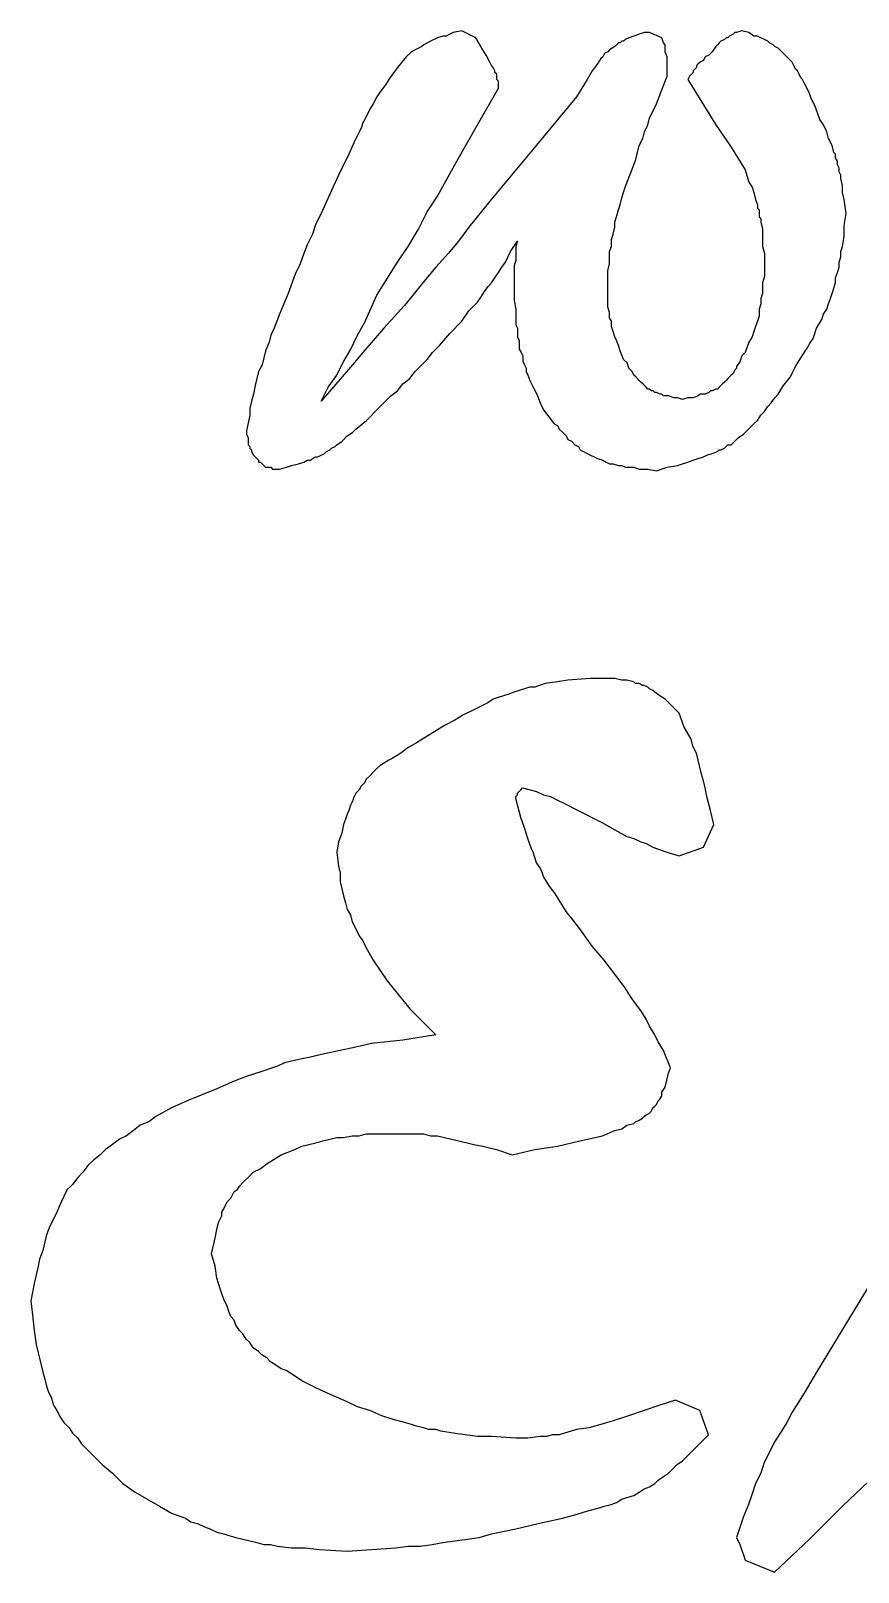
# Model space of a CAD drawing. Extents: x 5 to 194, y 2 to 286.
# Drawn here: x 110.77 to 120.84, y 42.83 to 61.59 of the extents above; entities that cross this region are included whole.
import ezdxf

# ---------------------------------------------------------------- set-up
doc = ezdxf.new("R2010")
doc.units = 0
doc.layers.add('Layer_1', color=7, linetype='CONTINUOUS')

msp = doc.modelspace()

# ---------------------------------------------------------------- linework, layer by layer
at = {"layer": 'Layer_1', "color": 7}
for p, q in [((115.868876, 61.545031), (115.826546, 61.523864)), ((115.911212, 61.566198), (115.868876, 61.545031)), ((116.017046, 61.587364), (115.911212, 61.566198)), ((116.186376, 61.502698), (116.017046, 61.587364)), ((118.176043, 61.545031), (118.112543, 61.523864)), ((118.239543, 61.566198), (118.176043, 61.545031)), ((118.303043, 61.566198), (118.239543, 61.566198)), ((118.451209, 61.502698), (118.303043, 61.566198)), ((119.319063, 61.545023), (119.276729, 61.523856)), ((119.340229, 61.566189), (119.319063, 61.545023)), ((119.361396, 61.566189), (119.340229, 61.566189)), ((119.424896, 61.587356), (119.361396, 61.566189)), ((119.509565, 61.566189), (119.424896, 61.587356)), ((119.573065, 61.523856), (119.509565, 61.566189)), ((115.445543, 61.354534), (115.403209, 61.333367)), ((115.487873, 61.375701), (115.445543, 61.354534)), ((115.530209, 61.396867), (115.487873, 61.375701)), ((115.551376, 61.418034), (115.530209, 61.396867)), ((115.636046, 61.460364), (115.551376, 61.418034)), ((115.720712, 61.502698), (115.636046, 61.460364)), ((115.784212, 61.523864), (115.720712, 61.502698)), ((115.826546, 61.523864), (115.784212, 61.523864)), ((116.271046, 61.354534), (116.186376, 61.502698)), ((116.313376, 61.291034), (116.271046, 61.354534)), ((117.816209, 61.354534), (117.795043, 61.333367)), ((117.879709, 61.396864), (117.816209, 61.354534)), ((117.922043, 61.439198), (117.879709, 61.396864)), ((117.943209, 61.439198), (117.922043, 61.439198)), ((117.964376, 61.460364), (117.943209, 61.439198)), ((117.985543, 61.460364), (117.964376, 61.460364)), ((118.006709, 61.481531), (117.985543, 61.460364)), ((118.049043, 61.502698), (118.006709, 61.481531)), ((118.112543, 61.523864), (118.049043, 61.502698)), ((118.472376, 61.439198), (118.451209, 61.502698)), ((118.493543, 61.418031), (118.472376, 61.439198)), ((118.493543, 61.396864), (118.493543, 61.418031)), ((118.493543, 61.354534), (118.493543, 61.396864)), ((118.493543, 61.333367), (118.493543, 61.354534)), ((119.107393, 61.396856), (119.065063, 61.333356)), ((119.12856, 61.418023), (119.107393, 61.396856)), ((119.149726, 61.439189), (119.12856, 61.418023)), ((119.170893, 61.460356), (119.149726, 61.439189)), ((119.213229, 61.481523), (119.170893, 61.460356)), ((119.234396, 61.502689), (119.213229, 61.481523)), ((119.255563, 61.502689), (119.234396, 61.502689)), ((119.276729, 61.523856), (119.255563, 61.502689)), ((119.615396, 61.523856), (119.573065, 61.523856)), ((119.657732, 61.502689), (119.615396, 61.523856)), ((119.700065, 61.481523), (119.657732, 61.502689)), ((119.742396, 61.460356), (119.700065, 61.481523)), ((119.763563, 61.439189), (119.742396, 61.460356)), ((119.805893, 61.418023), (119.763563, 61.439189)), ((119.82706, 61.396856), (119.805893, 61.418023)), ((119.86939, 61.375689), (119.82706, 61.396856)), ((119.890557, 61.354523), (119.86939, 61.375689)), ((119.932887, 61.312186), (119.890557, 61.354523)), ((115.339709, 61.269867), (115.233873, 61.142867)), ((115.403209, 61.333367), (115.339709, 61.269867)), ((116.355712, 61.206364), (116.313376, 61.291034)), ((116.376879, 61.164034), (116.355712, 61.206364)), ((117.668046, 61.185201), (117.604546, 61.100537)), ((117.710376, 61.248701), (117.668046, 61.185201)), ((117.731543, 61.269867), (117.710376, 61.248701)), ((117.752709, 61.312201), (117.731543, 61.269867)), ((117.795043, 61.333367), (117.752709, 61.312201)), ((118.514709, 61.269867), (118.493543, 61.333367)), ((118.514709, 61.206367), (118.514709, 61.269867)), ((118.514709, 61.142867), (118.514709, 61.206367)), ((118.895724, 61.185195), (118.874557, 61.164028)), ((118.91689, 61.206362), (118.895724, 61.185195)), ((118.959226, 61.227528), (118.91689, 61.206362)), ((118.980393, 61.269859), (118.959226, 61.227528)), ((119.022729, 61.291025), (118.980393, 61.269859)), ((119.065063, 61.333356), (119.022729, 61.291025)), ((119.954054, 61.29102), (119.932887, 61.312186)), ((119.975221, 61.269853), (119.954054, 61.29102)), ((120.017554, 61.227523), (119.975221, 61.269853)), ((120.038721, 61.206356), (120.017554, 61.227523)), ((120.059887, 61.164025), (120.038721, 61.206356)), ((115.128043, 60.994701), (115.085709, 60.931201)), ((115.170373, 61.058201), (115.128043, 60.994701)), ((115.233873, 61.142867), (115.170373, 61.058201)), ((116.398046, 61.142867), (116.376879, 61.164034)), ((116.419212, 61.100537), (116.398046, 61.142867)), ((116.419212, 61.07937), (116.419212, 61.100537)), ((116.440379, 61.058203), (116.419212, 61.07937)), ((116.440379, 61.037037), (116.440379, 61.058203)), ((116.440379, 61.01587), (116.440379, 61.037037)), ((116.440379, 60.994703), (116.440379, 61.01587)), ((116.461546, 60.973537), (116.440379, 60.994703)), ((117.541046, 60.994701), (117.477546, 60.888867)), ((117.604546, 61.100537), (117.541046, 60.994701)), ((118.451209, 60.867701), (118.514709, 61.037037)), ((118.514709, 61.100537), (118.514709, 61.142867)), ((118.514709, 61.037037), (118.514709, 61.100537)), ((118.789887, 61.037031), (118.768721, 60.994695)), ((118.768721, 60.994695), (118.938054, 60.719531)), ((118.832224, 61.079362), (118.789887, 61.037031)), ((118.85339, 61.121695), (118.832224, 61.100528)), ((118.832224, 61.100528), (118.832224, 61.079362)), ((118.874557, 61.142862), (118.85339, 61.121695)), ((118.874557, 61.164028), (118.874557, 61.142862)), ((120.081054, 61.121689), (120.059887, 61.164025)), ((120.102221, 61.100523), (120.081054, 61.121689)), ((120.123387, 61.058186), (120.102221, 61.100523)), ((120.144554, 61.015853), (120.123387, 61.058186)), ((120.165721, 60.994686), (120.144554, 61.015853)), ((120.186887, 60.952353), (120.165721, 60.994686)), ((115.022209, 60.846537), (114.979873, 60.783037)), ((115.085709, 60.931201), (115.022209, 60.846537)), ((116.207546, 60.444367), (116.461546, 60.888867)), ((116.461546, 60.931201), (116.461546, 60.973537)), ((116.461546, 60.888867), (116.461546, 60.931201)), ((117.477546, 60.888867), (117.414046, 60.783037)), ((118.387709, 60.698367), (118.451209, 60.867701)), ((120.208054, 60.910023), (120.186887, 60.952353)), ((120.250385, 60.825353), (120.208054, 60.910023)), ((120.271551, 60.761853), (120.250385, 60.825353)), ((114.895209, 60.634867), (114.852873, 60.550201)), ((114.937543, 60.698367), (114.895209, 60.634867)), ((114.979873, 60.783037), (114.937543, 60.698367)), ((117.414046, 60.783037), (116.884876, 60.148037)), ((118.303043, 60.529037), (118.345373, 60.613701)), ((118.345373, 60.613701), (118.387709, 60.698367)), ((118.938054, 60.719531), (119.107385, 60.444362)), ((120.313882, 60.677186), (120.271551, 60.761853)), ((120.377382, 60.507853), (120.313882, 60.677186)), ((114.810543, 60.465537), (114.789376, 60.402037)), ((114.852873, 60.550201), (114.810543, 60.465537)), ((115.953546, 59.999867), (116.207546, 60.444367)), ((118.239546, 60.359701), (118.281876, 60.444367)), ((118.281876, 60.444367), (118.303043, 60.529037)), ((119.107385, 60.444362), (119.297885, 60.169195)), ((120.419718, 60.444353), (120.377382, 60.507853)), ((120.462051, 60.359686), (120.419718, 60.444353)), ((114.704712, 60.232701), (114.641212, 60.084537)), ((114.747046, 60.317367), (114.704712, 60.232701)), ((114.789376, 60.402037), (114.747046, 60.317367)), ((118.176048, 60.190367), (118.218379, 60.275037)), ((118.218379, 60.275037), (118.239546, 60.359701)), ((120.483218, 60.275023), (120.462051, 60.359686)), ((120.525551, 60.190353), (120.483218, 60.275023)), ((114.641212, 60.084537), (114.514212, 59.830537)), ((116.884876, 60.148037), (116.355712, 59.513037)), ((118.133715, 60.021037), (118.154882, 60.105701)), ((118.154882, 60.105701), (118.176048, 60.190367)), ((119.297885, 60.169195), (119.467221, 59.894031)), ((120.546718, 60.105686), (120.525551, 60.190353)), ((120.567885, 60.08452), (120.546718, 60.105686)), ((120.567885, 60.042184), (120.567885, 60.08452)), ((120.589051, 59.99985), (120.567885, 60.042184)), ((115.720712, 59.576537), (115.953546, 59.999867)), ((118.006715, 59.682367), (118.070215, 59.851701)), ((118.070215, 59.851701), (118.133715, 60.021037)), ((119.467221, 59.894031), (119.509554, 59.745862)), ((120.589051, 59.95752), (120.589051, 59.99985)), ((120.610218, 59.915184), (120.589051, 59.95752)), ((120.610218, 59.87285), (120.610218, 59.915184)), ((120.631385, 59.83052), (120.610218, 59.87285)), ((114.514212, 59.830537), (114.408376, 59.597701)), ((117.964379, 59.555367), (118.006715, 59.682367)), ((119.509554, 59.745862), (119.551885, 59.682362)), ((119.551885, 59.682362), (119.573051, 59.618862)), ((120.631385, 59.788184), (120.631385, 59.83052)), ((120.652551, 59.70352), (120.631385, 59.788184)), ((120.652551, 59.61885), (120.652551, 59.70352)), ((114.408376, 59.597701), (114.302546, 59.364867)), ((115.593712, 59.386037), (115.720712, 59.576537)), ((116.355712, 59.513037), (116.101712, 59.195537)), ((117.943212, 59.470701), (117.964379, 59.555367)), ((119.573051, 59.618862), (119.594218, 59.534195)), ((119.594218, 59.534195), (119.615385, 59.470695)), ((120.673718, 59.534184), (120.652551, 59.61885)), ((120.694885, 59.36485), (120.673718, 59.534184)), ((114.302546, 59.364867), (114.239046, 59.237867)), ((115.487876, 59.174367), (115.593712, 59.386037)), ((117.879712, 59.259037), (117.900879, 59.322537)), ((117.900879, 59.322537), (117.922046, 59.407201)), ((117.922046, 59.407201), (117.943212, 59.470701)), ((119.615385, 59.470695), (119.615385, 59.428362)), ((119.615385, 59.428362), (119.636551, 59.407195)), ((119.636551, 59.407195), (119.636551, 59.364862)), ((119.636551, 59.364862), (119.636551, 59.322531)), ((119.636551, 59.322531), (119.657718, 59.301364)), ((119.657718, 59.301364), (119.657718, 59.259034)), ((120.673718, 59.216684), (120.694885, 59.36485)), ((114.196712, 59.110867), (114.133212, 58.983867)), ((114.239046, 59.237867), (114.196712, 59.110867)), ((115.360876, 58.962701), (115.487876, 59.174367)), ((116.101712, 59.195537), (115.974712, 59.026201)), ((117.837379, 59.047367), (117.858546, 59.110867)), ((117.858546, 59.110867), (117.879712, 59.195537)), ((117.879712, 59.195537), (117.879712, 59.259037)), ((119.657718, 59.259034), (119.678885, 59.174364)), ((119.678885, 59.174364), (119.678885, 59.110864)), ((119.678885, 59.110864), (119.678885, 59.026198)), ((120.673718, 59.089684), (120.673718, 59.216684)), ((114.133212, 58.983867), (114.090876, 58.878037)), ((115.233876, 58.772201), (115.360876, 58.962701)), ((115.974712, 59.026201), (115.847712, 58.878037)), ((116.609715, 58.899192), (116.694379, 59.026192)), ((116.694379, 59.026192), (116.673212, 58.962692)), ((116.673212, 58.962692), (116.673212, 58.920359)), ((116.673212, 58.920359), (116.673212, 58.856859)), ((117.816212, 58.899201), (117.837379, 58.962701)), ((117.837379, 58.962701), (117.837379, 59.047367)), ((119.678885, 59.026198), (119.678885, 58.962698)), ((119.678885, 58.962698), (119.700051, 58.878034)), ((120.631385, 58.899184), (120.652551, 58.962684)), ((120.652551, 58.962684), (120.673718, 59.089684)), ((114.048546, 58.751037), (113.985046, 58.624037)), ((114.090876, 58.878037), (114.048546, 58.751037)), ((114.979876, 58.370037), (115.233876, 58.772201)), ((115.847712, 58.878037), (115.699546, 58.708701)), ((116.503879, 58.708692), (116.546215, 58.772192)), ((116.546215, 58.772192), (116.609715, 58.899192)), ((116.673212, 58.793359), (116.652046, 58.729859)), ((116.652046, 58.729859), (116.652046, 58.645192)), ((116.673212, 58.856859), (116.673212, 58.793359)), ((117.795046, 58.666367), (117.816212, 58.751037)), ((117.816212, 58.814537), (117.816212, 58.899201)), ((117.816212, 58.751037), (117.816212, 58.814537)), ((119.700051, 58.878034), (119.700051, 58.729864)), ((119.700051, 58.729864), (119.700051, 58.602864)), ((120.610218, 58.772184), (120.631385, 58.835684)), ((120.610218, 58.708684), (120.610218, 58.772184)), ((120.631385, 58.835684), (120.631385, 58.899184)), ((113.985046, 58.624037), (113.900376, 58.391201)), ((115.572546, 58.560537), (115.318546, 58.243037)), ((115.699546, 58.708701), (115.572546, 58.560537)), ((116.376879, 58.518192), (116.419215, 58.581692)), ((116.419215, 58.581692), (116.461548, 58.645192)), ((116.461548, 58.645192), (116.503879, 58.708692)), ((116.652046, 58.645192), (116.652046, 58.581692)), ((116.652046, 58.581692), (116.652046, 58.518192)), ((117.795046, 58.518201), (117.795046, 58.666367)), ((119.700051, 58.602864), (119.678885, 58.518198)), ((120.567885, 58.581684), (120.589051, 58.645184)), ((120.567885, 58.518184), (120.567885, 58.581684)), ((120.589051, 58.645184), (120.610218, 58.708684)), ((113.900376, 58.391201), (113.794546, 58.137201)), ((114.831712, 58.031367), (114.979876, 58.370037)), ((116.249879, 58.348859), (116.292215, 58.412359)), ((116.292215, 58.412359), (116.334548, 58.475859)), ((116.334548, 58.475859), (116.376879, 58.518192)), ((116.652046, 58.518192), (116.652046, 58.306528)), ((117.795046, 58.412367), (117.795046, 58.518201)), ((117.795046, 58.348867), (117.795046, 58.412367)), ((119.678885, 58.391198), (119.657718, 58.327698)), ((119.678885, 58.518198), (119.678885, 58.454698)), ((119.678885, 58.454698), (119.678885, 58.391198)), ((120.504385, 58.327684), (120.525551, 58.391184)), ((120.525551, 58.391184), (120.546718, 58.454684)), ((120.546718, 58.454684), (120.567885, 58.518184)), ((115.318546, 58.243037), (115.064546, 57.967867)), ((116.017048, 58.052528), (116.101715, 58.179528)), ((116.101715, 58.179528), (116.207548, 58.285359)), ((116.207548, 58.285359), (116.249879, 58.348859)), ((116.652046, 58.306528), (116.673212, 58.200692)), ((116.673212, 58.200692), (116.673212, 58.116028)), ((117.795046, 58.285367), (117.795046, 58.348867)), ((117.795046, 58.221867), (117.795046, 58.285367)), ((117.816212, 58.158367), (117.795046, 58.221867)), ((119.657718, 58.264198), (119.636551, 58.200698)), ((119.636551, 58.200698), (119.636551, 58.158364)), ((119.657718, 58.327698), (119.657718, 58.264198)), ((120.419718, 58.137184), (120.462051, 58.200684)), ((120.462051, 58.200684), (120.483218, 58.264184)), ((120.483218, 58.264184), (120.504385, 58.327684)), ((113.794546, 58.137201), (113.731046, 57.967867)), ((114.747046, 57.883201), (114.831712, 58.031367)), ((115.868879, 57.904359), (116.017048, 58.052528)), ((116.673212, 58.116028), (116.673212, 58.010192)), ((116.673212, 58.010192), (116.694379, 57.967859)), ((117.816212, 58.094867), (117.816212, 58.158367)), ((117.837379, 58.052537), (117.816212, 58.094867)), ((117.837379, 57.989037), (117.837379, 58.052537)), ((117.858546, 57.925537), (117.837379, 57.989037)), ((119.594218, 57.989034), (119.573051, 57.925534)), ((119.615385, 58.052534), (119.594218, 57.989034)), ((119.636551, 58.116034), (119.615385, 58.052534)), ((119.636551, 58.158364), (119.636551, 58.116034)), ((120.335054, 57.96785), (120.377385, 58.03135)), ((120.377385, 58.03135), (120.398551, 58.073684)), ((120.398551, 58.073684), (120.419718, 58.137184)), ((113.667546, 57.798537), (113.625212, 57.692701)), ((113.688712, 57.883201), (113.667546, 57.798537)), ((113.731046, 57.967867), (113.688712, 57.883201)), ((114.662376, 57.713867), (114.747046, 57.883201)), ((114.937546, 57.819701), (114.810546, 57.671537)), ((115.064546, 57.967867), (114.937546, 57.819701)), ((115.741879, 57.756192), (115.868879, 57.904359)), ((116.694379, 57.967859), (116.694379, 57.904359)), ((116.694379, 57.904359), (116.694379, 57.862028)), ((116.694379, 57.862028), (116.715546, 57.819692)), ((116.715546, 57.819692), (116.715546, 57.756192)), ((117.879712, 57.862037), (117.858546, 57.925537)), ((117.900879, 57.819701), (117.879712, 57.862037)), ((117.922046, 57.756201), (117.900879, 57.819701)), ((119.509554, 57.798534), (119.467221, 57.671534)), ((119.551885, 57.862034), (119.509554, 57.798534)), ((119.573051, 57.925534), (119.551885, 57.862034)), ((120.250385, 57.77735), (120.292721, 57.84085)), ((120.292721, 57.84085), (120.313887, 57.90435)), ((120.313887, 57.90435), (120.335054, 57.96785)), ((113.604046, 57.608037), (113.582879, 57.523367)), ((113.625212, 57.692701), (113.604046, 57.608037)), ((114.577712, 57.565701), (114.662376, 57.713867)), ((114.810546, 57.671537), (114.683546, 57.523367)), ((115.593715, 57.586859), (115.657215, 57.671528)), ((115.657215, 57.671528), (115.741879, 57.756192)), ((116.715546, 57.756192), (116.715546, 57.713859)), ((116.715546, 57.713859), (116.736712, 57.671528)), ((116.736712, 57.671528), (116.757879, 57.629192)), ((116.757879, 57.629192), (116.757879, 57.565692)), ((117.943212, 57.692701), (117.922046, 57.756201)), ((117.985546, 57.586867), (117.943212, 57.692701)), ((119.424885, 57.629198), (119.403718, 57.565698)), ((119.467221, 57.671534), (119.424885, 57.629198)), ((120.081051, 57.502184), (120.144551, 57.60802)), ((120.144551, 57.60802), (120.229218, 57.73502)), ((120.229218, 57.73502), (120.250385, 57.77735)), ((113.540548, 57.438701), (113.519382, 57.354037)), ((113.582879, 57.523367), (113.540548, 57.438701)), ((114.493046, 57.396367), (114.535376, 57.481037)), ((114.535376, 57.481037), (114.577712, 57.565701)), ((114.683546, 57.523367), (114.556546, 57.375201)), ((115.382048, 57.354028), (115.445548, 57.438692)), ((115.445548, 57.438692), (115.530215, 57.523359)), ((115.530215, 57.523359), (115.593715, 57.586859)), ((116.757879, 57.565692), (116.779046, 57.523359)), ((116.779046, 57.523359), (116.800212, 57.481028)), ((116.800212, 57.481028), (116.800212, 57.438692)), ((116.800212, 57.438692), (116.821379, 57.396359)), ((118.027876, 57.544537), (117.985546, 57.586867)), ((118.049043, 57.481037), (118.027876, 57.544537)), ((118.091373, 57.438701), (118.049043, 57.481037)), ((118.11254, 57.396367), (118.091373, 57.438701)), ((119.319048, 57.417534), (119.297882, 57.396367)), ((119.340215, 57.459864), (119.319048, 57.417534)), ((119.361382, 57.481031), (119.340215, 57.459864)), ((119.403718, 57.565698), (119.361382, 57.502198)), ((119.361382, 57.502198), (119.361382, 57.481031)), ((120.017551, 57.375184), (120.081051, 57.502184)), ((113.498215, 57.269367), (113.477048, 57.163537)), ((113.519382, 57.354037), (113.498215, 57.269367)), ((114.556546, 57.375201), (114.302546, 57.078867)), ((114.302546, 57.078867), (114.387212, 57.248201)), ((114.387212, 57.248201), (114.493046, 57.396367)), ((115.233879, 57.205859), (115.297379, 57.290528)), ((115.297379, 57.290528), (115.382048, 57.354028)), ((116.821379, 57.396359), (116.842546, 57.332859)), ((116.842546, 57.332859), (116.884876, 57.248192)), ((116.884876, 57.248192), (116.927212, 57.163528)), ((118.133707, 57.375201), (118.11254, 57.396367)), ((118.154873, 57.354034), (118.133707, 57.375201)), ((118.17604, 57.332867), (118.154873, 57.354034)), ((118.197207, 57.311701), (118.17604, 57.332867)), ((118.218373, 57.290534), (118.197207, 57.311701)), ((118.23954, 57.269367), (118.218373, 57.290534)), ((118.260707, 57.248201), (118.23954, 57.269367)), ((118.281873, 57.227034), (118.260707, 57.248201)), ((118.30304, 57.227034), (118.281873, 57.227034)), ((118.324207, 57.205867), (118.30304, 57.227034)), ((119.107382, 57.227034), (119.065051, 57.205867)), ((119.128548, 57.227034), (119.107382, 57.227034)), ((119.149715, 57.248201), (119.128548, 57.227034)), ((119.170882, 57.269367), (119.149715, 57.248201)), ((119.192048, 57.290534), (119.170882, 57.269367)), ((119.213215, 57.311701), (119.192048, 57.290534)), ((119.234382, 57.332867), (119.213215, 57.311701)), ((119.255548, 57.354034), (119.234382, 57.332867)), ((119.276715, 57.375201), (119.255548, 57.354034)), ((119.297882, 57.396367), (119.276715, 57.375201)), ((119.869382, 57.16352), (119.932882, 57.26935)), ((119.932882, 57.26935), (120.017551, 57.375184)), ((113.455882, 57.078867), (113.434715, 56.994201)), ((113.477048, 57.163537), (113.455882, 57.078867)), ((115.001048, 56.994192), (115.149215, 57.142359)), ((115.149215, 57.142359), (115.233879, 57.205859)), ((116.927212, 57.163528), (116.969546, 57.057692)), ((116.969546, 57.057692), (117.011876, 56.973028)), ((118.345373, 57.205867), (118.324207, 57.205867)), ((118.36654, 57.184701), (118.345373, 57.205867)), ((118.387707, 57.184701), (118.36654, 57.184701)), ((118.43004, 57.163534), (118.387707, 57.184701)), ((118.451207, 57.163534), (118.43004, 57.163534)), ((118.472373, 57.142367), (118.451207, 57.163534)), ((118.514709, 57.142367), (118.472373, 57.142367)), ((118.535876, 57.142367), (118.514709, 57.142367)), ((118.599376, 57.121201), (118.535876, 57.142367)), ((118.641712, 57.121201), (118.599376, 57.121201)), ((118.705212, 57.100034), (118.641712, 57.121201)), ((118.768712, 57.121201), (118.705212, 57.100034)), ((118.832212, 57.121201), (118.768712, 57.121201)), ((118.895712, 57.142367), (118.832212, 57.121201)), ((118.916879, 57.163534), (118.895712, 57.142367)), ((118.959215, 57.163534), (118.916879, 57.163534)), ((118.980382, 57.163534), (118.959215, 57.163534)), ((119.022718, 57.184701), (118.980382, 57.163534)), ((119.043885, 57.205867), (119.022718, 57.184701)), ((119.065051, 57.205867), (119.043885, 57.205867)), ((119.742382, 57.01535), (119.784718, 57.057684)), ((119.784718, 57.057684), (119.827051, 57.121184)), ((119.827051, 57.121184), (119.869382, 57.16352)), ((113.434715, 56.909537), (113.392379, 56.719037)), ((113.434715, 56.994201), (113.434715, 56.909537)), ((114.852879, 56.846028), (115.001048, 56.994192)), ((117.011876, 56.973028), (117.075376, 56.888359)), ((117.075376, 56.888359), (117.138876, 56.803692)), ((119.615382, 56.84602), (119.657718, 56.90952)), ((119.657718, 56.90952), (119.700051, 56.95185)), ((119.700051, 56.95185), (119.742382, 57.01535)), ((113.392379, 56.719037), (113.392379, 56.676701)), ((113.392379, 56.676701), (113.413546, 56.634367)), ((114.620037, 56.655531), (114.683537, 56.697862)), ((114.683537, 56.697862), (114.725868, 56.740195)), ((114.725868, 56.740195), (114.852868, 56.846031)), ((117.138876, 56.803692), (117.181212, 56.782525)), ((117.181212, 56.782525), (117.202379, 56.740189)), ((117.202379, 56.740189), (117.244715, 56.697856)), ((117.244715, 56.697856), (117.287048, 56.655525)), ((119.382551, 56.63435), (119.446051, 56.676684)), ((119.446051, 56.676684), (119.488382, 56.71902)), ((119.488382, 56.71902), (119.530718, 56.76135)), ((119.530718, 56.76135), (119.573051, 56.803684)), ((119.573051, 56.803684), (119.615382, 56.84602)), ((113.413546, 56.634367), (113.413546, 56.613201)), ((113.413546, 56.613201), (113.413546, 56.592034)), ((113.413546, 56.592034), (113.413546, 56.570867)), ((113.413546, 56.570867), (113.413546, 56.549701)), ((113.413546, 56.549701), (113.434712, 56.528534)), ((113.434712, 56.528534), (113.434712, 56.507367)), ((113.434712, 56.507367), (113.455879, 56.486201)), ((113.455879, 56.486201), (113.455879, 56.465034)), ((114.366043, 56.465028), (114.408373, 56.486195)), ((114.408373, 56.486195), (114.42954, 56.507362)), ((114.42954, 56.507362), (114.471871, 56.528528)), ((114.471871, 56.528528), (114.493037, 56.549695)), ((114.493037, 56.549695), (114.556537, 56.592031)), ((114.556537, 56.592031), (114.620037, 56.655531)), ((117.287048, 56.655525), (117.308215, 56.613189)), ((117.308215, 56.613189), (117.350548, 56.592023)), ((117.350548, 56.592023), (117.392879, 56.549686)), ((117.392879, 56.549686), (117.435215, 56.52852)), ((117.435215, 56.52852), (117.456382, 56.486184)), ((117.456382, 56.486184), (117.498718, 56.465017)), ((119.128551, 56.46502), (119.149718, 56.486186)), ((119.149718, 56.486186), (119.170885, 56.486186)), ((119.170885, 56.486186), (119.213221, 56.507353)), ((119.213221, 56.507353), (119.234387, 56.52852)), ((119.234387, 56.52852), (119.255554, 56.549686)), ((119.255554, 56.549686), (119.297885, 56.549686)), ((119.297885, 56.549686), (119.319051, 56.570853)), ((119.319051, 56.570853), (119.340218, 56.59202)), ((119.340218, 56.59202), (119.382551, 56.63435)), ((113.455879, 56.465034), (113.477046, 56.422698)), ((113.477046, 56.422698), (113.498212, 56.401531)), ((113.498212, 56.401531), (113.540546, 56.359195)), ((113.540546, 56.359195), (113.540546, 56.338028)), ((113.540546, 56.338028), (113.561712, 56.338028)), ((113.561712, 56.338028), (113.582879, 56.316862)), ((113.582879, 56.316862), (113.604046, 56.295695)), ((113.604046, 56.295695), (113.625212, 56.274528)), ((113.879212, 56.274528), (113.942712, 56.295695)), ((113.942712, 56.295695), (114.027376, 56.316862)), ((114.027376, 56.316862), (114.090876, 56.338028)), ((114.090876, 56.338028), (114.133212, 56.359195)), ((114.133212, 56.359195), (114.175546, 56.359195)), ((114.175546, 56.359195), (114.196712, 56.380362)), ((114.196712, 56.380362), (114.239046, 56.401528)), ((114.239046, 56.401528), (114.260212, 56.401528)), ((114.260212, 56.401528), (114.302546, 56.422695)), ((114.302546, 56.422695), (114.344876, 56.443862)), ((114.344876, 56.443862), (114.366043, 56.465028)), ((117.498718, 56.465017), (117.541051, 56.44385)), ((117.541051, 56.44385), (117.583382, 56.422684)), ((117.583382, 56.422684), (117.625718, 56.401517)), ((117.625718, 56.401517), (117.668051, 56.38035)), ((117.668051, 56.38035), (117.731551, 56.359184)), ((117.731551, 56.359184), (117.773882, 56.338017)), ((117.773882, 56.338017), (117.816218, 56.31685)), ((117.816218, 56.31685), (117.858551, 56.31685)), ((117.858551, 56.31685), (117.922051, 56.295684)), ((117.922051, 56.295684), (117.964382, 56.295684)), ((117.964382, 56.295684), (118.006718, 56.274517)), ((118.514718, 56.27452), (118.641718, 56.295686)), ((118.641718, 56.295686), (118.705218, 56.316853)), ((118.705218, 56.316853), (118.768718, 56.33802)), ((118.768718, 56.33802), (118.832218, 56.359186)), ((118.832218, 56.359186), (118.895718, 56.380353)), ((118.895718, 56.380353), (118.959218, 56.40152)), ((118.959218, 56.40152), (119.001551, 56.422686)), ((119.001551, 56.422686), (119.065051, 56.443853)), ((119.065051, 56.443853), (119.128551, 56.46502)), ((113.625212, 56.274528), (113.646379, 56.274528)), ((113.646379, 56.274528), (113.667546, 56.274528)), ((113.667546, 56.274528), (113.688712, 56.274528)), ((113.688712, 56.274528), (113.709879, 56.253362)), ((113.709879, 56.253362), (113.731046, 56.253362)), ((113.731046, 56.253362), (113.752212, 56.253362)), ((113.752212, 56.253362), (113.794546, 56.253362)), ((113.794546, 56.253362), (113.879212, 56.274528)), ((118.006718, 56.274517), (118.070218, 56.274517)), ((118.070218, 56.274517), (118.112551, 56.274517)), ((118.112551, 56.274517), (118.176051, 56.25335)), ((118.176051, 56.25335), (118.281882, 56.25335)), ((118.281882, 56.25335), (118.387718, 56.232184)), ((118.387718, 56.232184), (118.514718, 56.27452)), ((117.179717, 53.662416), (117.03155, 53.64125)), ((117.306717, 53.683583), (117.179717, 53.662416)), ((117.581883, 53.70475), (117.306717, 53.683583)), ((117.73005, 53.70475), (117.581883, 53.70475)), ((117.814717, 53.70475), (117.73005, 53.70475)), ((117.878217, 53.70475), (117.814717, 53.70475)), ((117.962883, 53.683583), (117.878217, 53.70475)), ((118.026383, 53.683583), (117.962883, 53.683583)), ((118.11105, 53.662416), (118.026383, 53.683583)), ((118.132217, 53.64125), (118.11105, 53.662416)), ((116.52355, 53.493083), (116.46005, 53.471916)), ((116.58705, 53.51425), (116.52355, 53.493083)), ((116.65055, 53.535416), (116.58705, 53.51425)), ((116.71405, 53.556583), (116.65055, 53.535416)), ((116.77755, 53.57775), (116.71405, 53.556583)), ((116.84105, 53.598916), (116.77755, 53.57775)), ((116.90455, 53.598916), (116.84105, 53.598916)), ((117.03155, 53.64125), (116.90455, 53.598916)), ((118.17455, 53.64125), (118.132217, 53.64125)), ((118.216883, 53.620083), (118.17455, 53.64125)), ((118.23805, 53.620083), (118.216883, 53.620083)), ((118.280383, 53.598916), (118.23805, 53.620083)), ((118.30155, 53.57775), (118.280383, 53.598916)), ((118.343883, 53.556583), (118.30155, 53.57775)), ((118.36505, 53.535416), (118.343883, 53.556583)), ((118.42855, 53.493083), (118.36505, 53.535416)), ((118.49205, 53.45075), (118.42855, 53.493083)), ((116.163717, 53.32375), (116.036717, 53.26025)), ((116.290717, 53.38725), (116.163717, 53.32375)), ((116.33305, 53.408416), (116.290717, 53.38725)), ((116.39655, 53.45075), (116.33305, 53.408416)), ((116.46005, 53.471916), (116.39655, 53.45075)), ((118.55555, 53.38725), (118.49205, 53.45075)), ((118.661383, 53.281416), (118.55555, 53.38725)), ((115.803883, 53.13325), (115.57105, 52.985083)), ((115.930883, 53.19675), (115.803883, 53.13325)), ((116.036717, 53.26025), (115.930883, 53.19675)), ((118.724883, 53.112083), (118.661383, 53.281416)), ((118.80955, 52.963916), (118.724883, 53.112083)), ((115.465217, 52.921583), (115.359383, 52.858083)), ((115.57105, 52.985083), (115.465217, 52.921583)), ((118.830717, 52.87925), (118.80955, 52.963916)), ((115.168883, 52.731083), (115.12655, 52.709916)), ((115.274717, 52.794583), (115.168883, 52.731083)), ((115.359383, 52.858083), (115.274717, 52.794583)), ((118.87305, 52.794583), (118.830717, 52.87925)), ((118.894217, 52.709916), (118.87305, 52.794583)), ((114.93605, 52.56175), (114.893717, 52.519416)), ((114.978383, 52.604083), (114.93605, 52.56175)), ((115.020717, 52.646416), (114.978383, 52.604083)), ((115.06305, 52.667583), (115.020717, 52.646416)), ((115.12655, 52.709916), (115.06305, 52.667583)), ((118.915383, 52.62525), (118.894217, 52.709916)), ((118.93655, 52.540583), (118.915383, 52.62525)), ((118.957717, 52.455916), (118.93655, 52.540583)), ((114.766717, 52.350083), (114.724383, 52.30775)), ((114.787883, 52.392416), (114.766717, 52.350083)), ((114.830217, 52.43475), (114.787883, 52.392416)), ((114.851383, 52.477083), (114.830217, 52.43475)), ((114.893717, 52.519416), (114.851383, 52.477083)), ((116.71405, 52.328916), (116.735217, 52.350083)), ((116.735217, 52.350083), (116.756383, 52.37125)), ((116.756383, 52.37125), (116.925717, 52.328916)), ((118.978883, 52.37125), (118.957717, 52.455916)), ((119.00005, 52.265416), (118.978883, 52.37125)), ((114.660883, 52.159583), (114.639717, 52.096083)), ((114.68205, 52.201916), (114.660883, 52.159583)), ((114.703217, 52.265416), (114.68205, 52.201916)), ((114.724383, 52.30775), (114.703217, 52.265416)), ((116.671717, 52.265416), (116.692883, 52.286583)), ((116.671717, 52.24425), (116.671717, 52.265416)), ((116.735217, 52.011416), (116.671717, 52.24425)), ((116.692883, 52.30775), (116.71405, 52.328916)), ((116.692883, 52.286583), (116.692883, 52.30775)), ((116.925717, 52.328916), (117.010383, 52.286583)), ((117.010383, 52.286583), (117.09505, 52.265416)), ((117.09505, 52.265416), (117.179717, 52.223083)), ((117.179717, 52.223083), (117.264383, 52.18075)), ((117.264383, 52.18075), (117.433717, 52.096083)), ((119.042383, 52.096083), (119.00005, 52.265416)), ((114.597383, 51.99025), (114.576217, 51.92675)), ((114.61855, 52.05375), (114.597383, 51.99025)), ((114.639717, 52.096083), (114.61855, 52.05375)), ((116.77755, 51.884416), (116.735217, 52.011416)), ((117.433717, 52.096083), (117.73005, 51.947916)), ((119.084717, 51.92675), (119.042383, 52.096083)), ((114.55505, 51.820916), (114.512717, 51.715083)), ((114.576217, 51.92675), (114.55505, 51.820916)), ((116.819883, 51.757416), (116.77755, 51.884416)), ((117.73005, 51.947916), (117.878217, 51.86325)), ((117.878217, 51.86325), (118.026383, 51.778583)), ((118.957717, 51.651583), (119.084717, 51.92675)), ((114.512717, 51.715083), (114.49155, 51.588083)), ((116.862217, 51.630416), (116.819883, 51.757416)), ((116.883383, 51.588083), (116.862217, 51.630416)), ((118.026383, 51.778583), (118.11105, 51.757416)), ((118.11105, 51.757416), (118.195717, 51.715083)), ((118.195717, 51.715083), (118.259217, 51.693916)), ((118.259217, 51.693916), (118.343883, 51.651583)), ((118.343883, 51.651583), (118.513217, 51.588083)), ((118.661383, 51.54575), (118.957717, 51.651583)), ((114.49155, 51.588083), (114.512717, 51.41875)), ((114.512717, 51.41875), (114.533883, 51.334083)), ((116.90455, 51.524583), (116.883383, 51.588083)), ((116.925717, 51.461083), (116.90455, 51.524583)), ((116.96805, 51.397583), (116.925717, 51.461083)), ((118.513217, 51.588083), (118.661383, 51.54575)), ((114.533883, 51.334083), (114.533883, 51.22825)), ((114.533883, 51.22825), (114.55505, 51.143583)), ((116.989217, 51.35525), (116.96805, 51.397583)), ((117.010383, 51.29175), (116.989217, 51.35525)), ((117.073883, 51.185916), (117.010383, 51.29175)), ((114.55505, 51.143583), (114.576217, 51.058916)), ((114.576217, 51.058916), (114.597383, 50.97425)), ((117.15855, 51.080083), (117.073883, 51.185916)), ((117.22205, 50.97425), (117.15855, 51.080083)), ((114.597383, 50.97425), (114.61855, 50.889583)), ((114.61855, 50.889583), (114.660883, 50.826083)), ((117.28555, 50.868416), (117.22205, 50.97425)), ((117.370217, 50.762583), (117.28555, 50.868416)), ((114.660883, 50.826083), (114.68205, 50.741416)), ((114.68205, 50.741416), (114.724383, 50.65675)), ((117.454883, 50.65675), (117.370217, 50.762583)), ((114.724383, 50.65675), (114.766717, 50.572083)), ((114.766717, 50.572083), (114.80905, 50.508583)), ((114.80905, 50.508583), (114.851383, 50.423916)), ((117.60305, 50.445083), (117.454883, 50.65675)), ((114.851383, 50.423916), (114.93605, 50.27575)), ((117.751217, 50.27575), (117.60305, 50.445083)), ((114.93605, 50.27575), (115.020717, 50.14875)), ((115.020717, 50.14875), (115.105383, 50.02175)), ((117.878217, 50.106416), (117.751217, 50.27575)), ((117.941717, 50.02175), (117.878217, 50.106416)), ((115.105383, 50.02175), (115.19005, 49.915916)), ((115.19005, 49.915916), (115.295883, 49.788916)), ((118.005217, 49.937083), (117.941717, 50.02175)), ((118.068717, 49.83125), (118.005217, 49.937083)), ((115.295883, 49.788916), (115.38055, 49.683083)), ((118.132217, 49.746583), (118.068717, 49.83125)), ((118.195717, 49.661916), (118.132217, 49.746583)), ((115.38055, 49.683083), (115.486383, 49.57725)), ((115.486383, 49.57725), (115.69805, 49.365583)), ((118.259217, 49.556083), (118.195717, 49.661916)), ((118.30155, 49.471416), (118.259217, 49.556083)), ((115.69805, 49.365583), (115.295883, 49.302083)), ((118.36505, 49.365583), (118.30155, 49.471416)), ((118.407383, 49.280916), (118.36505, 49.365583)), ((114.533883, 49.175083), (114.343383, 49.13275)), ((114.724383, 49.217416), (114.533883, 49.175083)), ((114.914883, 49.25975), (114.724383, 49.217416)), ((115.105383, 49.280916), (114.914883, 49.25975)), ((115.295883, 49.302083), (115.105383, 49.280916)), ((118.470883, 49.175083), (118.407383, 49.280916)), ((118.55555, 48.963416), (118.470883, 49.175083)), ((113.771883, 48.984583), (113.581383, 48.921083)), ((113.85655, 49.026916), (113.771883, 48.984583)), ((113.962383, 49.048083), (113.85655, 49.026916)), ((114.04705, 49.06925), (113.962383, 49.048083)), ((114.152883, 49.090416), (114.04705, 49.06925)), ((114.23755, 49.111583), (114.152883, 49.090416)), ((114.343383, 49.13275), (114.23755, 49.111583)), ((113.22155, 48.794083), (113.03105, 48.709416)), ((113.390883, 48.857583), (113.22155, 48.794083)), ((113.581383, 48.921083), (113.390883, 48.857583)), ((118.49205, 48.730583), (118.513217, 48.81525)), ((118.513217, 48.81525), (118.534383, 48.899916)), ((118.534383, 48.899916), (118.55555, 48.963416)), ((113.03105, 48.709416), (112.671217, 48.56125)), ((118.42855, 48.582416), (118.449717, 48.62475)), ((118.449717, 48.667083), (118.49205, 48.730583)), ((118.449717, 48.62475), (118.449717, 48.667083)), ((112.480717, 48.476583), (112.290217, 48.37075)), ((112.671217, 48.56125), (112.480717, 48.476583)), ((118.259217, 48.391916), (118.30155, 48.413083)), ((118.30155, 48.413083), (118.322717, 48.43425)), ((118.322717, 48.43425), (118.343883, 48.476583)), ((118.343883, 48.476583), (118.36505, 48.49775)), ((118.36505, 48.49775), (118.386217, 48.518916)), ((118.386217, 48.518916), (118.407383, 48.56125)), ((118.407383, 48.56125), (118.42855, 48.582416)), ((112.099717, 48.264916), (112.01505, 48.201416)), ((112.20555, 48.30725), (112.099717, 48.264916)), ((112.290217, 48.37075), (112.20555, 48.30725)), ((117.878217, 48.201416), (117.962883, 48.222583)), ((117.962883, 48.222583), (118.026383, 48.264916)), ((118.026383, 48.264916), (118.11105, 48.286083)), ((118.11105, 48.286083), (118.132217, 48.30725)), ((118.132217, 48.30725), (118.17455, 48.328416)), ((118.17455, 48.328416), (118.216883, 48.349583)), ((118.216883, 48.349583), (118.23805, 48.37075)), ((118.23805, 48.37075), (118.259217, 48.391916)), ((111.76105, 48.032083), (111.676383, 47.968583)), ((111.845717, 48.095583), (111.76105, 48.032083)), ((111.930383, 48.137916), (111.845717, 48.095583)), ((112.01505, 48.201416), (111.930383, 48.137916)), ((114.068217, 48.010916), (114.152883, 48.032083)), ((114.152883, 48.032083), (114.23755, 48.05325)), ((114.23755, 48.05325), (114.322217, 48.074416)), ((114.322217, 48.074416), (114.406883, 48.095583)), ((114.406883, 48.095583), (114.49155, 48.11675)), ((114.49155, 48.11675), (114.576217, 48.11675)), ((114.576217, 48.11675), (114.68205, 48.137916)), ((114.68205, 48.137916), (114.766717, 48.137916)), ((114.766717, 48.137916), (114.851383, 48.159083)), ((114.851383, 48.159083), (115.041883, 48.159083)), ((115.041883, 48.159083), (115.211217, 48.159083)), ((115.211217, 48.159083), (115.38055, 48.159083)), ((115.38055, 48.159083), (115.465217, 48.159083)), ((115.465217, 48.159083), (115.549883, 48.159083)), ((115.549883, 48.159083), (115.63455, 48.137916)), ((115.63455, 48.137916), (115.719217, 48.137916)), ((115.719217, 48.137916), (115.88855, 48.095583)), ((115.88855, 48.095583), (116.07905, 48.05325)), ((116.07905, 48.05325), (116.163717, 48.032083)), ((116.163717, 48.032083), (116.26955, 48.010916)), ((117.179717, 48.010916), (117.454883, 48.074416)), ((117.454883, 48.074416), (117.73005, 48.137916)), ((117.73005, 48.137916), (117.878217, 48.201416)), ((111.612883, 47.905083), (111.528217, 47.841583)), ((111.676383, 47.968583), (111.612883, 47.905083)), ((113.644883, 47.79925), (113.814217, 47.905083)), ((113.814217, 47.905083), (113.98355, 47.968583)), ((113.98355, 47.968583), (114.068217, 48.010916)), ((116.26955, 48.010916), (116.354217, 47.98975)), ((116.354217, 47.98975), (116.438883, 47.968583)), ((116.438883, 47.968583), (116.629383, 47.905083)), ((116.629383, 47.905083), (116.90455, 47.968583)), ((116.90455, 47.968583), (117.179717, 48.010916)), ((111.401217, 47.693416), (111.337717, 47.629916)), ((111.464717, 47.778083), (111.401217, 47.693416)), ((111.528217, 47.841583), (111.464717, 47.778083)), ((113.41205, 47.629916), (113.47555, 47.693416)), ((113.47555, 47.693416), (113.560217, 47.73575)), ((113.560217, 47.73575), (113.644883, 47.79925)), ((111.210717, 47.48175), (111.168383, 47.397083)), ((111.25305, 47.524083), (111.210717, 47.48175)), ((111.274217, 47.54525), (111.25305, 47.524083)), ((111.337717, 47.629916), (111.274217, 47.54525)), ((113.242717, 47.460583), (113.28505, 47.48175)), ((113.28505, 47.48175), (113.306217, 47.524083)), ((113.306217, 47.524083), (113.34855, 47.566416)), ((113.34855, 47.566416), (113.369717, 47.587583)), ((113.369717, 47.587583), (113.41205, 47.629916)), ((111.12605, 47.312416), (111.083717, 47.206583)), ((111.168383, 47.397083), (111.12605, 47.312416)), ((113.115717, 47.248916), (113.136883, 47.29125)), ((113.136883, 47.29125), (113.15805, 47.333583)), ((113.15805, 47.333583), (113.200383, 47.375916)), ((113.200383, 47.375916), (113.22155, 47.41825)), ((113.22155, 47.41825), (113.242717, 47.460583)), ((111.041383, 47.121916), (110.99905, 47.03725)), ((111.083717, 47.206583), (111.041383, 47.121916)), ((113.052217, 47.079583), (113.073383, 47.121916)), ((113.073383, 47.121916), (113.09455, 47.16425)), ((113.09455, 47.206583), (113.115717, 47.248916)), ((113.09455, 47.16425), (113.09455, 47.206583)), ((121.47655, 47.143083), (120.33355, 45.25925)), ((110.956717, 46.931416), (110.93555, 46.84675)), ((110.99905, 47.03725), (110.956717, 46.931416)), ((113.009883, 46.889083), (113.03105, 46.994916)), ((113.03105, 46.994916), (113.052217, 47.079583)), ((110.914383, 46.740916), (110.87205, 46.635083)), ((110.93555, 46.84675), (110.914383, 46.740916)), ((112.96755, 46.698583), (113.009883, 46.889083)), ((110.87205, 46.635083), (110.850883, 46.52925)), ((113.009883, 46.550416), (112.96755, 46.698583)), ((113.03105, 46.40225), (113.009883, 46.550416)), ((110.850883, 46.52925), (110.80855, 46.33875)), ((113.052217, 46.33875), (113.03105, 46.40225)), ((110.80855, 46.33875), (110.766217, 46.127083)), ((113.073383, 46.27525), (113.052217, 46.33875)), ((113.09455, 46.21175), (113.073383, 46.27525)), ((113.115717, 46.14825), (113.09455, 46.21175)), ((110.766217, 46.127083), (110.787383, 45.95775)), ((113.15805, 46.063583), (113.115717, 46.14825)), ((113.179217, 46.000083), (113.15805, 46.063583)), ((113.200383, 45.936583), (113.179217, 46.000083)), ((110.787383, 45.95775), (110.80855, 45.76725)), ((113.242717, 45.89425), (113.200383, 45.936583)), ((113.263883, 45.83075), (113.242717, 45.89425)), ((113.306217, 45.76725), (113.263883, 45.83075)), ((110.80855, 45.76725), (110.829717, 45.597916)), ((110.829717, 45.597916), (110.850883, 45.51325)), ((113.34855, 45.724916), (113.306217, 45.76725)), ((113.390883, 45.661416), (113.34855, 45.724916)), ((113.433217, 45.619083), (113.390883, 45.661416)), ((113.47555, 45.555583), (113.433217, 45.619083)), ((110.850883, 45.51325), (110.87205, 45.428583)), ((110.87205, 45.428583), (110.893217, 45.343916)), ((113.53905, 45.51325), (113.47555, 45.555583)), ((113.581383, 45.470916), (113.53905, 45.51325)), ((113.644883, 45.428583), (113.581383, 45.470916)), ((113.687217, 45.38625), (113.644883, 45.428583)), ((110.893217, 45.343916), (110.914383, 45.25925)), ((110.914383, 45.25925), (110.93555, 45.174583)), ((113.750717, 45.343916), (113.687217, 45.38625)), ((113.814217, 45.301583), (113.750717, 45.343916)), ((113.877717, 45.280416), (113.814217, 45.301583)), ((113.941217, 45.238083), (113.877717, 45.280416)), ((114.068217, 45.153416), (113.941217, 45.238083)), ((120.33355, 45.25925), (120.185383, 45.00525)), ((110.93555, 45.174583), (110.956717, 45.089916)), ((110.956717, 45.089916), (110.977883, 45.026416)), ((114.195217, 45.089916), (114.068217, 45.153416)), ((114.322217, 45.026416), (114.195217, 45.089916)), ((110.977883, 45.026416), (111.020217, 44.94175)), ((111.020217, 44.94175), (111.041383, 44.857083)), ((111.041383, 44.857083), (111.083717, 44.793583)), ((114.61855, 44.899416), (114.322217, 45.026416)), ((114.74555, 44.835916), (114.61855, 44.899416)), ((118.42855, 44.857083), (118.23805, 44.793583)), ((118.61905, 44.920583), (118.42855, 44.857083)), ((118.915383, 44.793583), (118.61905, 44.920583)), ((120.185383, 45.00525), (120.037217, 44.772416)), ((111.083717, 44.793583), (111.12605, 44.708916)), ((111.12605, 44.708916), (111.168383, 44.645416)), ((114.893717, 44.793583), (114.74555, 44.835916)), ((115.041883, 44.730083), (114.893717, 44.793583)), ((115.168883, 44.68775), (115.041883, 44.730083)), ((115.31705, 44.645416), (115.168883, 44.68775)), ((117.85705, 44.666583), (117.708883, 44.62425)), ((118.04755, 44.730083), (117.85705, 44.666583)), ((118.23805, 44.793583), (118.04755, 44.730083)), ((119.021217, 44.49725), (118.915383, 44.793583)), ((120.037217, 44.772416), (119.973717, 44.645416)), ((111.168383, 44.645416), (111.231883, 44.581916)), ((111.231883, 44.581916), (111.274217, 44.518416)), ((111.274217, 44.518416), (111.337717, 44.454916)), ((115.401717, 44.62425), (115.31705, 44.645416)), ((115.465217, 44.603083), (115.401717, 44.62425)), ((115.549883, 44.581916), (115.465217, 44.603083)), ((115.613383, 44.56075), (115.549883, 44.581916)), ((115.69805, 44.56075), (115.613383, 44.56075)), ((115.76155, 44.539583), (115.69805, 44.56075)), ((115.909717, 44.518416), (115.76155, 44.539583)), ((116.057883, 44.49725), (115.909717, 44.518416)), ((116.20605, 44.476083), (116.057883, 44.49725)), ((116.375383, 44.476083), (116.20605, 44.476083)), ((116.671717, 44.454916), (116.375383, 44.476083)), ((116.96805, 44.476083), (116.819883, 44.454916)), ((117.052717, 44.476083), (116.96805, 44.476083)), ((117.116217, 44.49725), (117.052717, 44.476083)), ((117.200883, 44.49725), (117.116217, 44.49725)), ((117.264383, 44.518416), (117.200883, 44.49725)), ((117.34905, 44.539583), (117.264383, 44.518416)), ((117.41255, 44.56075), (117.34905, 44.539583)), ((117.560717, 44.581916), (117.41255, 44.56075)), ((117.708883, 44.62425), (117.560717, 44.581916)), ((118.915383, 44.391416), (119.021217, 44.49725)), ((119.910217, 44.539583), (119.82555, 44.412583)), ((119.973717, 44.645416), (119.910217, 44.539583)), ((111.337717, 44.454916), (111.38005, 44.391416)), ((111.38005, 44.391416), (111.44355, 44.327916)), ((111.44355, 44.327916), (111.50705, 44.264416)), ((116.819883, 44.454916), (116.671717, 44.454916)), ((118.703717, 44.17975), (118.80955, 44.285583)), ((118.80955, 44.285583), (118.915383, 44.391416)), ((119.76205, 44.285583), (119.69855, 44.158583)), ((119.82555, 44.412583), (119.76205, 44.285583)), ((111.50705, 44.264416), (111.57055, 44.200916)), ((111.57055, 44.200916), (111.63405, 44.137416)), ((111.63405, 44.137416), (111.76105, 44.031583)), ((118.534383, 44.031583), (118.597883, 44.095083)), ((118.597883, 44.095083), (118.640217, 44.137416)), ((118.640217, 44.137416), (118.703717, 44.17975)), ((119.69855, 44.158583), (119.656217, 44.031583)), ((111.76105, 44.031583), (111.88805, 43.904583)), ((111.88805, 43.904583), (112.036217, 43.79875)), ((118.30155, 43.86225), (118.36505, 43.904583)), ((118.36505, 43.904583), (118.407383, 43.946916)), ((118.407383, 43.946916), (118.470883, 43.98925)), ((118.470883, 43.98925), (118.534383, 44.031583)), ((119.592717, 43.904583), (119.550383, 43.777583)), ((119.656217, 44.031583), (119.592717, 43.904583)), ((120.65105, 43.629416), (121.053217, 44.010416)), ((112.036217, 43.79875), (112.33255, 43.629416)), ((117.962883, 43.714083), (118.026383, 43.73525)), ((118.026383, 43.73525), (118.11105, 43.756416)), ((118.11105, 43.756416), (118.17455, 43.79875)), ((118.17455, 43.79875), (118.23805, 43.841083)), ((118.23805, 43.841083), (118.30155, 43.86225)), ((119.550383, 43.777583), (119.50805, 43.650583)), ((112.33255, 43.629416), (112.480717, 43.54475)), ((112.480717, 43.54475), (112.65005, 43.48125)), ((117.391383, 43.523583), (117.53955, 43.565916)), ((117.53955, 43.565916), (117.687717, 43.60825)), ((117.687717, 43.60825), (117.751217, 43.629416)), ((117.751217, 43.629416), (117.835883, 43.650583)), ((117.835883, 43.650583), (117.899383, 43.67175)), ((117.899383, 43.67175), (117.962883, 43.714083)), ((119.50805, 43.650583), (119.44455, 43.502416)), ((120.248883, 43.22725), (120.65105, 43.629416)), ((112.65005, 43.48125), (112.71355, 43.438916)), ((112.71355, 43.438916), (112.798217, 43.41775)), ((112.798217, 43.41775), (112.882883, 43.375416)), ((112.882883, 43.375416), (112.946383, 43.35425)), ((112.946383, 43.35425), (113.03105, 43.311916)), ((116.375383, 43.29075), (116.671717, 43.35425)), ((116.671717, 43.35425), (116.946883, 43.41775)), ((116.946883, 43.41775), (117.243217, 43.48125)), ((117.243217, 43.48125), (117.391383, 43.523583)), ((119.44455, 43.502416), (119.359883, 43.248416)), ((113.03105, 43.311916), (113.115717, 43.29075)), ((113.115717, 43.29075), (113.179217, 43.269583)), ((113.179217, 43.269583), (113.263883, 43.248416)), ((113.263883, 43.248416), (113.34855, 43.22725)), ((113.34855, 43.22725), (113.433217, 43.206083)), ((113.433217, 43.206083), (113.517883, 43.184916)), ((113.517883, 43.184916), (113.60255, 43.16375)), ((113.60255, 43.16375), (113.687217, 43.16375)), ((113.687217, 43.16375), (113.771883, 43.142583)), ((115.50755, 43.142583), (115.655717, 43.16375)), ((115.655717, 43.16375), (115.782717, 43.184916)), ((115.782717, 43.184916), (115.930883, 43.206083)), ((115.930883, 43.206083), (116.07905, 43.22725)), ((116.07905, 43.22725), (116.227217, 43.248416)), ((116.227217, 43.248416), (116.375383, 43.29075)), ((119.359883, 43.248416), (119.402217, 43.16375)), ((119.402217, 43.16375), (119.423383, 43.10025)), ((119.82555, 42.825083), (120.248883, 43.22725)), ((113.771883, 43.142583), (113.941217, 43.121416)), ((113.941217, 43.121416), (114.11055, 43.121416)), ((114.11055, 43.121416), (114.279883, 43.10025)), ((114.279883, 43.10025), (114.61855, 43.079083)), ((114.61855, 43.079083), (114.914883, 43.10025)), ((114.914883, 43.10025), (115.211217, 43.121416)), ((115.211217, 43.121416), (115.359383, 43.142583)), ((115.359383, 43.142583), (115.50755, 43.142583)), ((119.423383, 43.10025), (119.44455, 43.03675)), ((119.44455, 43.03675), (119.465717, 42.97325)), ((119.465717, 42.97325), (119.82555, 42.825083))]:
    msp.add_line(p, q, dxfattribs=at)

doc.saveas('drawing.dxf')
